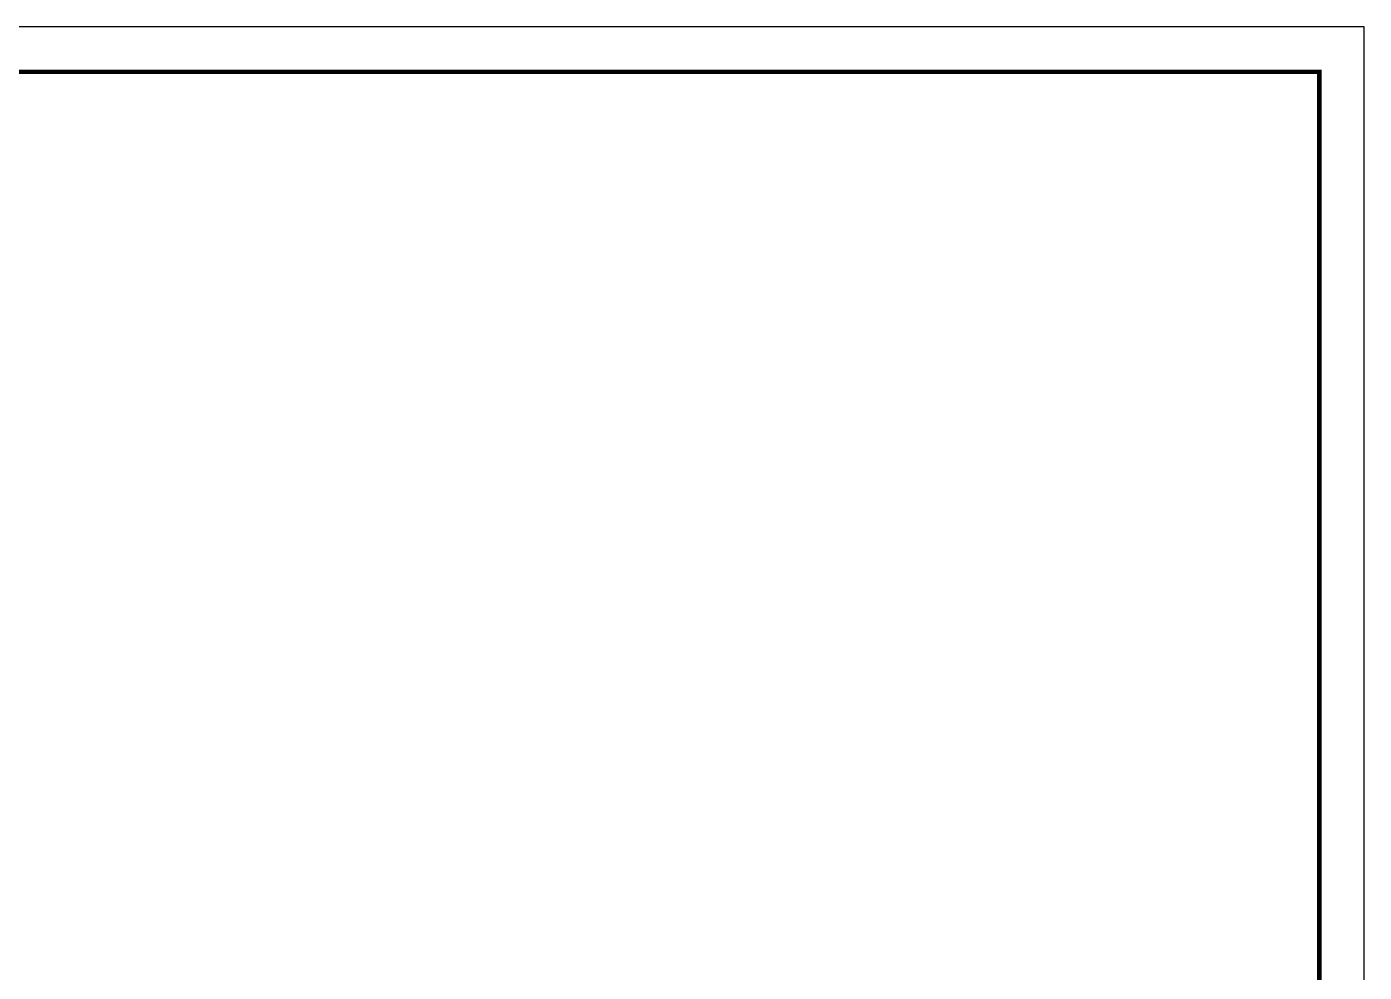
# Model space of a CAD drawing. Extents: x 43627 to 1359545, y -692302 to -50983.
# Drawn here: x 388815 to 418531, y -656291 to -635291 of the extents above; entities that cross this region are included whole.
import ezdxf
from ezdxf.enums import TextEntityAlignment as Align

# ---------------------------------------------------------------- set-up
doc = ezdxf.new("R2010")
doc.units = 0
doc.header["$LTSCALE"] = 1000
doc.header["$MEASUREMENT"] = 0
for name, color, linetype in [('tuqian_neibu_pl', 7, 'Continuous'), ('图签目录', 255, 'Continuous'), ('标准图签', 7, 'Continuous')]:
    doc.layers.add(name, color=color, linetype=linetype)
doc.styles.get("Standard").update_dxf_attribs({"font": 'gbenor.shx', "bigfont": 'gbcbig.shx'})
doc.styles.add('宋体', font='宋体.ttf', dxfattribs={"width": 0.8})

# ---------------------------------------------------------------- blocks, each defined once
blk = doc.blocks.new('ztwj05')
at = {"layer": 'tuqian_neibu_pl'}
blk.add_lwpolyline([(103950, 0), (103950, 42000), (0, 42000), (0, 0)], close=True, dxfattribs=at)
at = {"layer": 'tuqian_neibu_pl', "const_width": 100}
blk.add_lwpolyline([(102950, 1000), (102950, 41000), (1000, 41000), (1000, 1000)], close=True, dxfattribs=at)
at = {"layer": '图签目录', "style": '宋体', "width": 0.8}
for tag, p in [('图纸编号', (101658, 2513)), ('图纸时间', (93475, 1528)), ('设计号', (97350, 1500))]:
    blk.add_attdef(tag, text='', height=300, dxfattribs=at).set_placement(p, align=Align.MIDDLE)
at = {"layer": '图签目录', "lineweight": 30, "width": 0.8, "flags": 104}
for tag, p in [('建设单位', (79350, 2466)), ('工程名称', (87350, 2492)), ('图纸名称', (95350, 2500))]:
    blk.add_attdef(tag, text='', height=300, dxfattribs=at).set_placement(p, align=Align.MIDDLE_CENTER)
at = {"layer": '图签目录', "style": '宋体', "width": 0.8}
for tag, p in [('65', (99347, 1364)), ('3', (101647, 1347))]:
    blk.add_attdef(tag, text='', height=300, dxfattribs=at).set_placement(p, align=Align.CENTER)

msp = doc.modelspace()

# ---------------------------------------------------------------- block references
at = {"layer": '标准图签'}
msp.add_blockref('ztwj05', (314581, -677291), dxfattribs=at)

doc.saveas('drawing.dxf')
